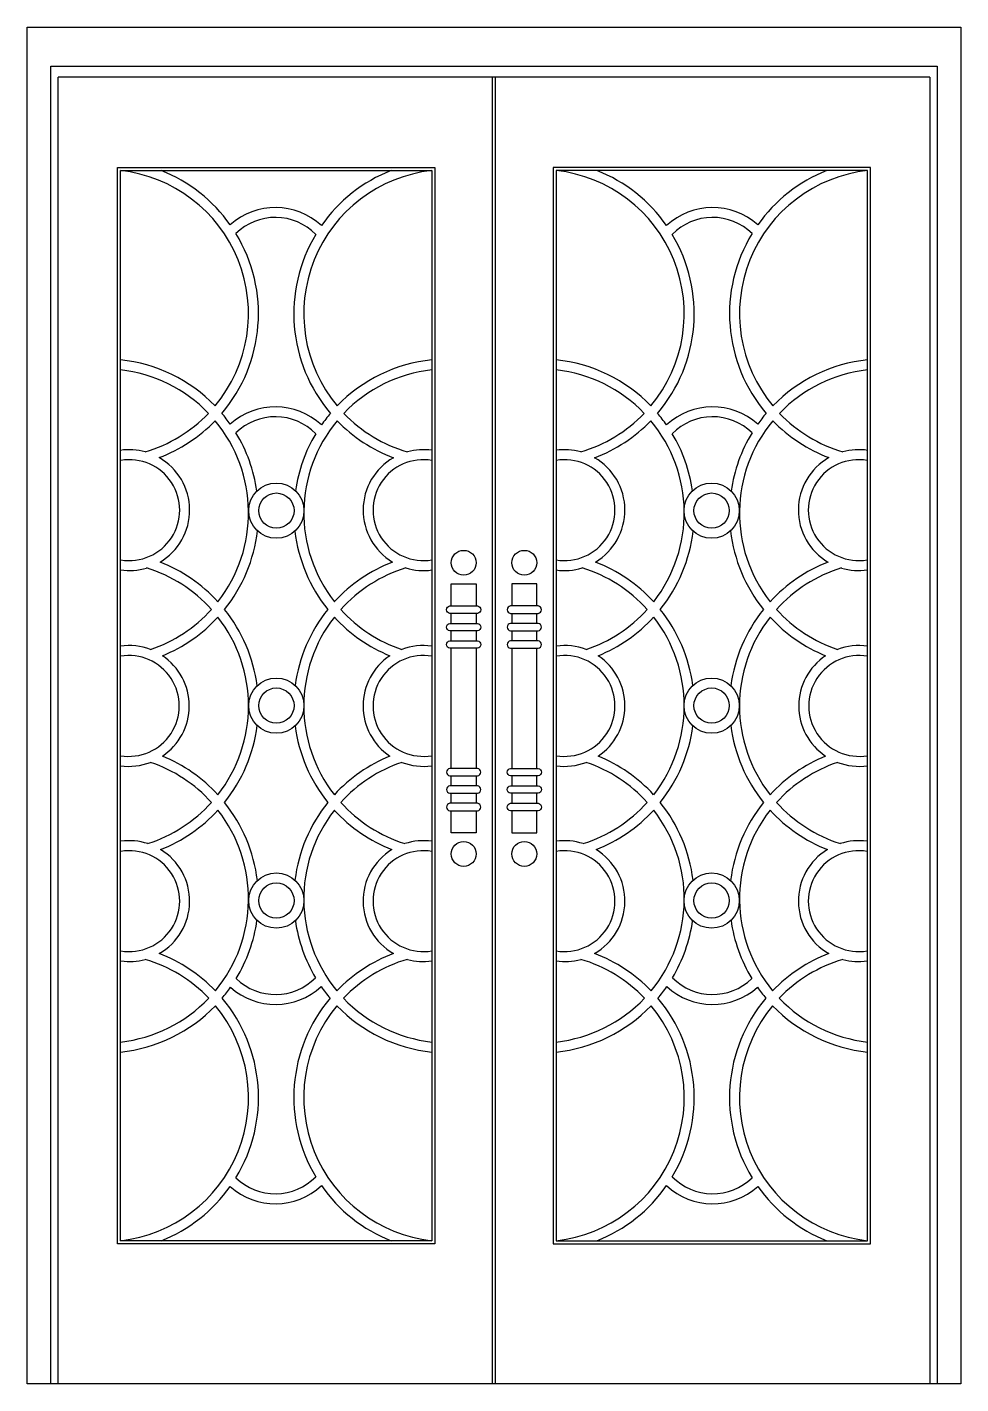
# Model space of a CAD drawing. Header units: metres. Extents: x -2311 to -811, y 1 to 2181.
import ezdxf

# ---------------------------------------------------------------- set-up
doc = ezdxf.new("R2010")
doc.units = ezdxf.units.M
for name, color, linetype in [('2', 2, 'Continuous'), ('3', 3, 'Continuous'), ('4', 4, 'Continuous'), ('6', 3, 'Continuous'), ('7', 7, 'Continuous')]:
    doc.layers.add(name, color=color, linetype=linetype)

msp = doc.modelspace()

# ---------------------------------------------------------------- linework, layer by layer
at = {"layer": '2'}
msp.add_line((-811.39, 0.91), (-2311.39, 0.91), dxfattribs=at)
at = {"layer": '3'}
for p, q in [((-2273.39, 0.91), (-2273.39, 2118.2)), ((-2273.39, 2118.2), (-849.39, 2118.2)), ((-849.39, 2118.2), (-849.39, 0.91)), ((-1563.89, 0.91), (-1563.89, 2100.49)), ((-1558.89, 0.91), (-1558.89, 2100.49))]:
    msp.add_line(p, q, dxfattribs=at)
at = {"layer": '4'}
for p, q in [((-2311.39, 0.91), (-2311.39, 2180.91)), ((-2311.39, 2180.91), (-811.39, 2180.91)), ((-811.39, 2180.91), (-811.39, 0.91)), ((-861.39, 2100.49), (-2261.39, 2100.49)), ((-861.39, 2100.49), (-861.39, 0.91))]:
    msp.add_line(p, q, dxfattribs=at)
msp.add_lwpolyline([(-2261.39, 0.91), (-2261.39, 2100.49)], dxfattribs=at)
at = {"layer": '6'}
msp.add_line((-2261.39, 0.91), (-2261.39, 2100.49), dxfattribs=at)
for centre, radius in [((-1911.03, 1403.99), 44.39), ((-1211.75, 1403.99), 44.39), ((-1911.03, 1403.99), 28.39), ((-1211.75, 1403.99), 28.39), ((-1911.03, 1090.7), 44.39), ((-1211.75, 1090.7), 44.39), ((-1911.03, 1090.7), 28.39), ((-1211.75, 1090.7), 28.39), ((-1911.03, 777.42), 44.39), ((-1211.75, 777.42), 44.39), ((-1911.03, 777.42), 28.39), ((-1211.75, 777.42), 28.39)]:
    msp.add_circle(centre, radius, dxfattribs=at)
for centre, radius, start, end in [((-2187.22, 1720.49), 231.45, 320.19, 83.59), ((-2187.22, 1720.49), 247.45, 35.21, 68.36), ((-1635.55, 1720.49), 231.45, 96.41, 219.81), ((-1635.55, 1720.49), 247.45, 111.64, 145.14), ((-1487.22, 1720.49), 231.45, 320.19, 83.59), ((-1487.22, 1720.49), 247.45, 34.86, 68.36), ((-935.55, 1720.49), 231.45, 96.41, 219.81), ((-935.55, 1720.49), 247.45, 111.64, 144.79), ((-1912.47, 1783.08), 108.06, 46.86, 132.19), ((-1912.5, 1784.77), 90.37, 44.22, 134.53), ((-1210.31, 1783.08), 108.06, 47.81, 133.14), ((-1210.27, 1784.77), 90.37, 45.47, 135.78), ((-2187.22, 1720.49), 247.45, 319.67, 31.34), ((-1635.55, 1720.49), 247.45, 149.04, 220.33), ((-1487.22, 1720.49), 247.45, 319.67, 30.96), ((-935.55, 1720.49), 247.45, 148.66, 220.33), ((-2187.22, 1400.21), 247.45, 44.07, 84.01), ((-1635.55, 1400.21), 247.45, 95.99, 135.93), ((-1487.22, 1400.21), 247.45, 44.07, 84.01), ((-935.55, 1400.21), 247.45, 95.99, 135.93), ((-2187.22, 1400.21), 231.45, 43.78, 83.59), ((-1635.55, 1400.21), 231.45, 96.41, 136.22), ((-1487.22, 1400.21), 231.45, 43.78, 83.59), ((-935.55, 1400.21), 231.45, 96.41, 136.22), ((-1912.47, 1462.8), 108.06, 46.86, 132.19), ((-1210.31, 1462.8), 108.06, 47.81, 133.14), ((-2187.22, 1720.49), 231.45, 286.42, 316.22), ((-2187.22, 1720.49), 247.45, 290.8, 315.93), ((-2187.22, 1400.21), 231.45, 321.98, 39.81), ((-2187.22, 1400.21), 247.45, 35.21, 40.33), ((-1912.5, 1464.48), 90.37, 44.22, 134.53), ((-1635.55, 1400.21), 231.45, 140.19, 218.02), ((-1635.55, 1400.21), 247.45, 139.67, 145.14), ((-1635.55, 1720.49), 247.45, 224.07, 249.3), ((-1635.55, 1720.49), 231.45, 223.78, 253.67), ((-1487.22, 1720.49), 231.45, 286.33, 316.22), ((-1487.22, 1720.49), 247.45, 290.7, 315.93), ((-1487.22, 1400.21), 231.45, 321.98, 39.81), ((-1487.22, 1400.21), 247.45, 34.86, 40.33), ((-1210.27, 1464.48), 90.37, 45.47, 135.78), ((-935.55, 1400.21), 231.45, 140.19, 218.02), ((-935.55, 1400.21), 247.45, 139.67, 144.79), ((-935.55, 1720.49), 247.45, 224.07, 249.2), ((-935.55, 1720.49), 231.45, 223.78, 253.58), ((-2187.22, 1400.21), 247.45, 8.2, 31.34), ((-1635.55, 1400.21), 247.45, 149.04, 171.66), ((-1487.22, 1400.21), 247.45, 8.34, 30.96), ((-935.55, 1400.21), 247.45, 148.66, 171.8), ((-2147.42, 1404.83), 97.09, 74.7, 98.27), ((-2147.42, 1404.83), 81.09, 260.6, 99.4), ((-2147.42, 1404.83), 97.09, 300.64, 60.31), ((-1674.63, 1404.83), 97.09, 119.88, 239.17), ((-1674.63, 1404.83), 81.09, 80.6, 279.4), ((-1674.63, 1404.83), 97.09, 82.16, 105.52), ((-1448.14, 1404.83), 97.09, 74.48, 97.84), ((-1448.14, 1404.83), 81.09, 260.6, 99.4), ((-1448.14, 1404.83), 97.09, 300.83, 60.12), ((-975.35, 1404.83), 97.09, 119.69, 239.36), ((-975.35, 1404.83), 81.09, 80.6, 279.4), ((-975.35, 1404.83), 97.09, 81.73, 105.3), ((-2187.22, 1400.21), 247.45, 321.24, 353.37), ((-1635.55, 1400.21), 247.45, 186.77, 218.76), ((-1487.22, 1400.21), 247.45, 321.24, 353.23), ((-935.55, 1400.21), 247.45, 186.63, 218.76), ((-2147.42, 1404.83), 97.09, 261.73, 286.72), ((-2187.67, 1090.21), 231.89, 41.97, 72.9), ((-2187.67, 1090.21), 247.89, 42.49, 68.78), ((-1635.1, 1090.21), 247.89, 111.11, 137.51), ((-1635.1, 1090.21), 231.89, 107.01, 138.03), ((-1674.63, 1404.83), 97.09, 253.05, 277.84), ((-1448.14, 1404.83), 97.09, 262.16, 286.95), ((-1487.67, 1090.21), 231.89, 41.97, 72.99), ((-1487.67, 1090.21), 247.89, 42.49, 68.89), ((-935.1, 1090.21), 247.89, 111.22, 137.51), ((-935.1, 1090.21), 231.89, 107.1, 138.03), ((-975.35, 1404.83), 97.09, 253.28, 278.27), ((-2187.22, 1400.21), 231.45, 288.61, 317.98), ((-2187.67, 1090.21), 247.89, 7.51, 38.73), ((-1635.1, 1090.21), 247.89, 141.27, 172.35), ((-1635.55, 1400.21), 231.45, 222.02, 251.39), ((-1487.22, 1400.21), 231.45, 288.61, 317.98), ((-1487.67, 1090.21), 247.89, 7.65, 38.73), ((-935.1, 1090.21), 247.89, 141.27, 172.49), ((-935.55, 1400.21), 231.45, 222.02, 251.39), ((-2187.22, 1400.21), 247.45, 292.09, 317.46), ((-2187.67, 1090.21), 231.89, 322.02, 37.98), ((-1635.1, 1090.21), 231.89, 142.02, 217.98), ((-1635.55, 1400.21), 247.45, 222.54, 247.91), ((-1487.22, 1400.21), 247.45, 292.09, 317.46), ((-1487.67, 1090.21), 231.89, 322.02, 37.98), ((-935.1, 1090.21), 231.89, 142.02, 217.98), ((-935.55, 1400.21), 247.45, 222.54, 247.91), ((-2148.14, 1090.21), 97.09, 69.02, 97.84), ((-1674.63, 1090.21), 97.09, 82.16, 110.98), ((-1448.14, 1090.21), 97.09, 69.02, 97.84), ((-974.63, 1090.21), 97.09, 82.16, 110.98), ((-2148.14, 1090.21), 81.09, 260.6, 99.4), ((-2148.14, 1090.21), 97.09, 303.76, 56.24), ((-1674.63, 1090.21), 97.09, 123.76, 236.24), ((-1674.63, 1090.21), 81.09, 80.6, 279.4), ((-1448.14, 1090.21), 81.09, 260.6, 99.4), ((-1448.14, 1090.21), 97.09, 303.76, 56.24), ((-974.63, 1090.21), 97.09, 123.76, 236.24), ((-974.63, 1090.21), 81.09, 80.6, 279.4), ((-2187.67, 1090.21), 247.89, 321.27, 352.7), ((-1635.1, 1090.21), 247.89, 187.44, 218.73), ((-1487.67, 1090.21), 247.89, 321.27, 352.56), ((-935.1, 1090.21), 247.89, 187.3, 218.73), ((-2187.22, 780.21), 247.45, 42.54, 67.91), ((-1635.55, 780.21), 247.45, 112.09, 137.46), ((-1487.22, 780.21), 247.45, 42.54, 67.91), ((-935.55, 780.21), 247.45, 112.09, 137.46), ((-2148.14, 1090.21), 97.09, 262.16, 290.98), ((-2187.22, 780.21), 231.45, 42.02, 71.39), ((-1635.55, 780.21), 231.45, 108.61, 137.98), ((-1674.63, 1090.21), 97.09, 249.02, 277.84), ((-1448.14, 1090.21), 97.09, 262.16, 290.98), ((-1487.22, 780.21), 231.45, 42.02, 71.39), ((-935.55, 780.21), 231.45, 108.61, 137.98), ((-974.63, 1090.21), 97.09, 249.02, 277.84), ((-2187.67, 1090.21), 231.89, 287.51, 318.03), ((-2187.67, 1090.21), 247.89, 291.47, 317.51), ((-2187.22, 780.21), 231.45, 320.36, 38.02), ((-2187.22, 780.21), 247.45, 6.84, 38.76), ((-1635.55, 780.21), 247.45, 141.24, 173.02), ((-1635.55, 780.21), 231.45, 141.98, 219.64), ((-1635.1, 1090.21), 247.89, 222.49, 248.64), ((-1635.1, 1090.21), 231.89, 221.97, 252.58), ((-1487.67, 1090.21), 231.89, 287.42, 318.03), ((-1487.67, 1090.21), 247.89, 291.36, 317.51), ((-1487.22, 780.21), 231.45, 320.36, 38.02), ((-1487.22, 780.21), 247.45, 6.98, 38.76), ((-935.55, 780.21), 247.45, 141.24, 173.16), ((-935.55, 780.21), 231.45, 141.98, 219.64), ((-935.1, 1090.21), 247.89, 222.49, 248.53), ((-935.1, 1090.21), 231.89, 221.97, 252.49), ((-2147.42, 776.57), 97.09, 72.07, 97.84), ((-1674.63, 776.57), 97.09, 82.16, 107.93), ((-1448.14, 776.57), 97.09, 72.07, 97.84), ((-975.35, 776.57), 97.09, 82.16, 107.93), ((-2147.42, 776.57), 81.09, 260.6, 99.4), ((-2147.42, 776.57), 97.09, 299.69, 58.68), ((-1674.63, 776.57), 97.09, 121.52, 240.12), ((-1674.63, 776.57), 81.09, 80.6, 279.4), ((-1448.14, 776.57), 81.09, 260.6, 99.4), ((-1448.14, 776.57), 97.09, 299.88, 58.48), ((-975.35, 776.57), 97.09, 121.32, 240.31), ((-975.35, 776.57), 81.09, 80.6, 279.4), ((-2187.22, 780.21), 247.45, 328.83, 352.01), ((-1635.55, 780.21), 247.45, 188.14, 210.8), ((-1487.22, 780.21), 247.45, 329.2, 351.86), ((-935.55, 780.21), 247.45, 187.99, 211.17), ((-2147.42, 776.57), 97.09, 262.16, 285.3), ((-2187.22, 460.91), 231.45, 43.61, 73.58), ((-2187.22, 460.91), 247.45, 43.92, 69.2), ((-1635.55, 460.91), 247.45, 110.7, 136.08), ((-1635.55, 460.91), 231.45, 106.33, 136.39), ((-1674.63, 776.57), 97.09, 254.48, 277.84), ((-1448.14, 776.57), 97.09, 262.16, 285.52), ((-1487.22, 460.91), 231.45, 43.61, 73.67), ((-1487.22, 460.91), 247.45, 43.92, 69.3), ((-935.55, 460.91), 247.45, 110.8, 136.08), ((-935.55, 460.91), 231.45, 106.42, 136.39), ((-975.35, 776.57), 97.09, 254.7, 277.84), ((-2187.22, 780.21), 247.45, 319.82, 324.97), ((-1912.47, 718.61), 108.06, 228.11, 312.83), ((-1912.5, 716.92), 90.37, 225.8, 315.45), ((-1635.55, 780.21), 247.45, 214.69, 220.18), ((-1487.22, 780.21), 247.45, 319.82, 325.31), ((-1210.31, 718.61), 108.06, 227.17, 311.89), ((-1210.27, 716.92), 90.37, 224.55, 314.2), ((-935.55, 780.21), 247.45, 215.03, 220.18), ((-2187.22, 780.21), 231.45, 276.41, 316.39), ((-2187.22, 460.91), 247.45, 328.66, 40.18), ((-1635.55, 460.91), 247.45, 139.82, 210.96), ((-1635.55, 780.21), 231.45, 223.61, 263.59), ((-1487.22, 780.21), 231.45, 276.41, 316.39), ((-1487.22, 460.91), 247.45, 329.04, 40.18), ((-935.55, 460.91), 247.45, 139.82, 211.34), ((-935.55, 780.21), 231.45, 223.61, 263.59), ((-2187.22, 780.21), 247.45, 275.99, 316.08), ((-2187.22, 460.91), 231.45, 276.41, 39.64), ((-1635.55, 460.91), 231.45, 140.36, 263.59), ((-1635.55, 780.21), 247.45, 223.92, 264.01), ((-1487.22, 780.21), 247.45, 275.99, 316.08), ((-1487.22, 460.91), 231.45, 276.41, 39.64), ((-935.55, 460.91), 231.45, 140.36, 263.59), ((-935.55, 780.21), 247.45, 223.92, 264.01), ((-1912.5, 396.64), 90.37, 225.47, 315.78), ((-1210.27, 396.64), 90.37, 224.22, 314.53), ((-2187.22, 460.91), 247.45, 291.64, 324.79), ((-1912.47, 398.32), 108.06, 227.81, 313.14), ((-1635.55, 460.91), 247.45, 214.86, 248.36), ((-1487.22, 460.91), 247.45, 291.64, 325.14), ((-1210.31, 398.32), 108.06, 226.86, 312.19), ((-935.55, 460.91), 247.45, 215.21, 248.36)]:
    msp.add_arc(centre, radius, start, end, dxfattribs=at)
at = {"layer": '7'}
for points in [[(-2166.39, 225.91), (-2166.39, 1955.49), (-1656.39, 1955.49), (-1656.39, 225.91)], [(-2161.39, 230.91), (-2161.39, 1950.49), (-1661.39, 1950.49), (-1661.39, 230.91)], [(-956.39, 225.91), (-956.39, 1955.49), (-1466.39, 1955.49), (-1466.39, 225.91)], [(-961.39, 230.91), (-961.39, 1950.49), (-1461.39, 1950.49), (-1461.39, 230.91)]]:
    msp.add_lwpolyline(points, close=True, dxfattribs=at)
for points in [[(-1630.09, 1286.33), (-1590.09, 1286.33), (-1590.09, 1250.88)], [(-1630.09, 1250.88), (-1630.09, 1286.33)], [(-1492.68, 1286.33), (-1532.68, 1286.33), (-1532.68, 1250.88)], [(-1492.68, 1250.88), (-1492.68, 1286.33)], [(-1630.09, 1222.88), (-1630.09, 1238.88)], [(-1590.09, 1238.88), (-1590.09, 1222.88)], [(-1532.68, 1238.88), (-1532.68, 1222.88)], [(-1492.68, 1222.88), (-1492.68, 1238.88)], [(-1630.09, 1194.88), (-1630.09, 1210.88)], [(-1590.09, 1210.88), (-1590.09, 1194.88)], [(-1532.68, 1210.88), (-1532.68, 1194.88)], [(-1492.68, 1194.88), (-1492.68, 1210.88)], [(-1630.09, 989.79), (-1630.09, 1182.88)], [(-1590.09, 1182.88), (-1590.09, 989.79)], [(-1532.68, 1182.88), (-1532.68, 989.79)], [(-1492.68, 989.79), (-1492.68, 1182.88)], [(-1630.09, 961.79), (-1630.09, 977.79)], [(-1590.09, 977.79), (-1590.09, 961.79)], [(-1532.68, 977.79), (-1532.68, 961.79)], [(-1492.68, 961.79), (-1492.68, 977.79)], [(-1630.09, 933.79), (-1630.09, 949.79)], [(-1590.09, 949.79), (-1590.09, 933.79)], [(-1532.68, 949.79), (-1532.68, 933.79)], [(-1492.68, 933.79), (-1492.68, 949.79)], [(-1590.09, 921.79), (-1590.09, 886.33), (-1630.09, 886.33), (-1630.09, 921.79)], [(-1532.68, 921.79), (-1532.68, 886.33), (-1492.68, 886.33), (-1492.68, 921.79)]]:
    msp.add_lwpolyline(points, dxfattribs=at)
for points in [[(-1632.41, 1238.88, -0.88), (-1632.41, 1250.88), (-1587.77, 1250.88, -0.88), (-1587.77, 1238.88)], [(-1490.36, 1238.88, 0.88), (-1490.36, 1250.88), (-1535, 1250.88, 0.88), (-1535, 1238.88)], [(-1632.41, 1210.88, -0.88), (-1632.41, 1222.88), (-1587.77, 1222.88, -0.88), (-1587.77, 1210.88)], [(-1490.36, 1210.88, 0.88), (-1490.36, 1222.88), (-1535, 1222.88, 0.88), (-1535, 1210.88)], [(-1632.41, 1182.88, -0.88), (-1632.41, 1194.88), (-1587.77, 1194.88, -0.88), (-1587.77, 1182.88)], [(-1490.36, 1182.88, 0.88), (-1490.36, 1194.88), (-1535, 1194.88, 0.88), (-1535, 1182.88)], [(-1632.41, 989.79, 0.88), (-1632.41, 977.79), (-1587.77, 977.79, 0.88), (-1587.77, 989.79)], [(-1490.36, 989.79, -0.88), (-1490.36, 977.79), (-1535, 977.79, -0.88), (-1535, 989.79)], [(-1632.41, 961.79, 0.88), (-1632.41, 949.79), (-1587.77, 949.79, 0.88), (-1587.77, 961.79)], [(-1490.36, 961.79, -0.88), (-1490.36, 949.79), (-1535, 949.79, -0.88), (-1535, 961.79)], [(-1632.41, 933.79, 0.88), (-1632.41, 921.79), (-1587.77, 921.79, 0.88), (-1587.77, 933.79)], [(-1490.36, 933.79, -0.88), (-1490.36, 921.79), (-1535, 921.79, -0.88), (-1535, 933.79)]]:
    msp.add_lwpolyline(points, format="xyb", close=True, dxfattribs=at)
for centre in [(-1610.09, 1320.21), (-1512.68, 1320.21), (-1610.09, 852.46), (-1512.68, 852.46)]:
    msp.add_circle(centre, 20, dxfattribs=at)

doc.saveas('drawing.dxf')
